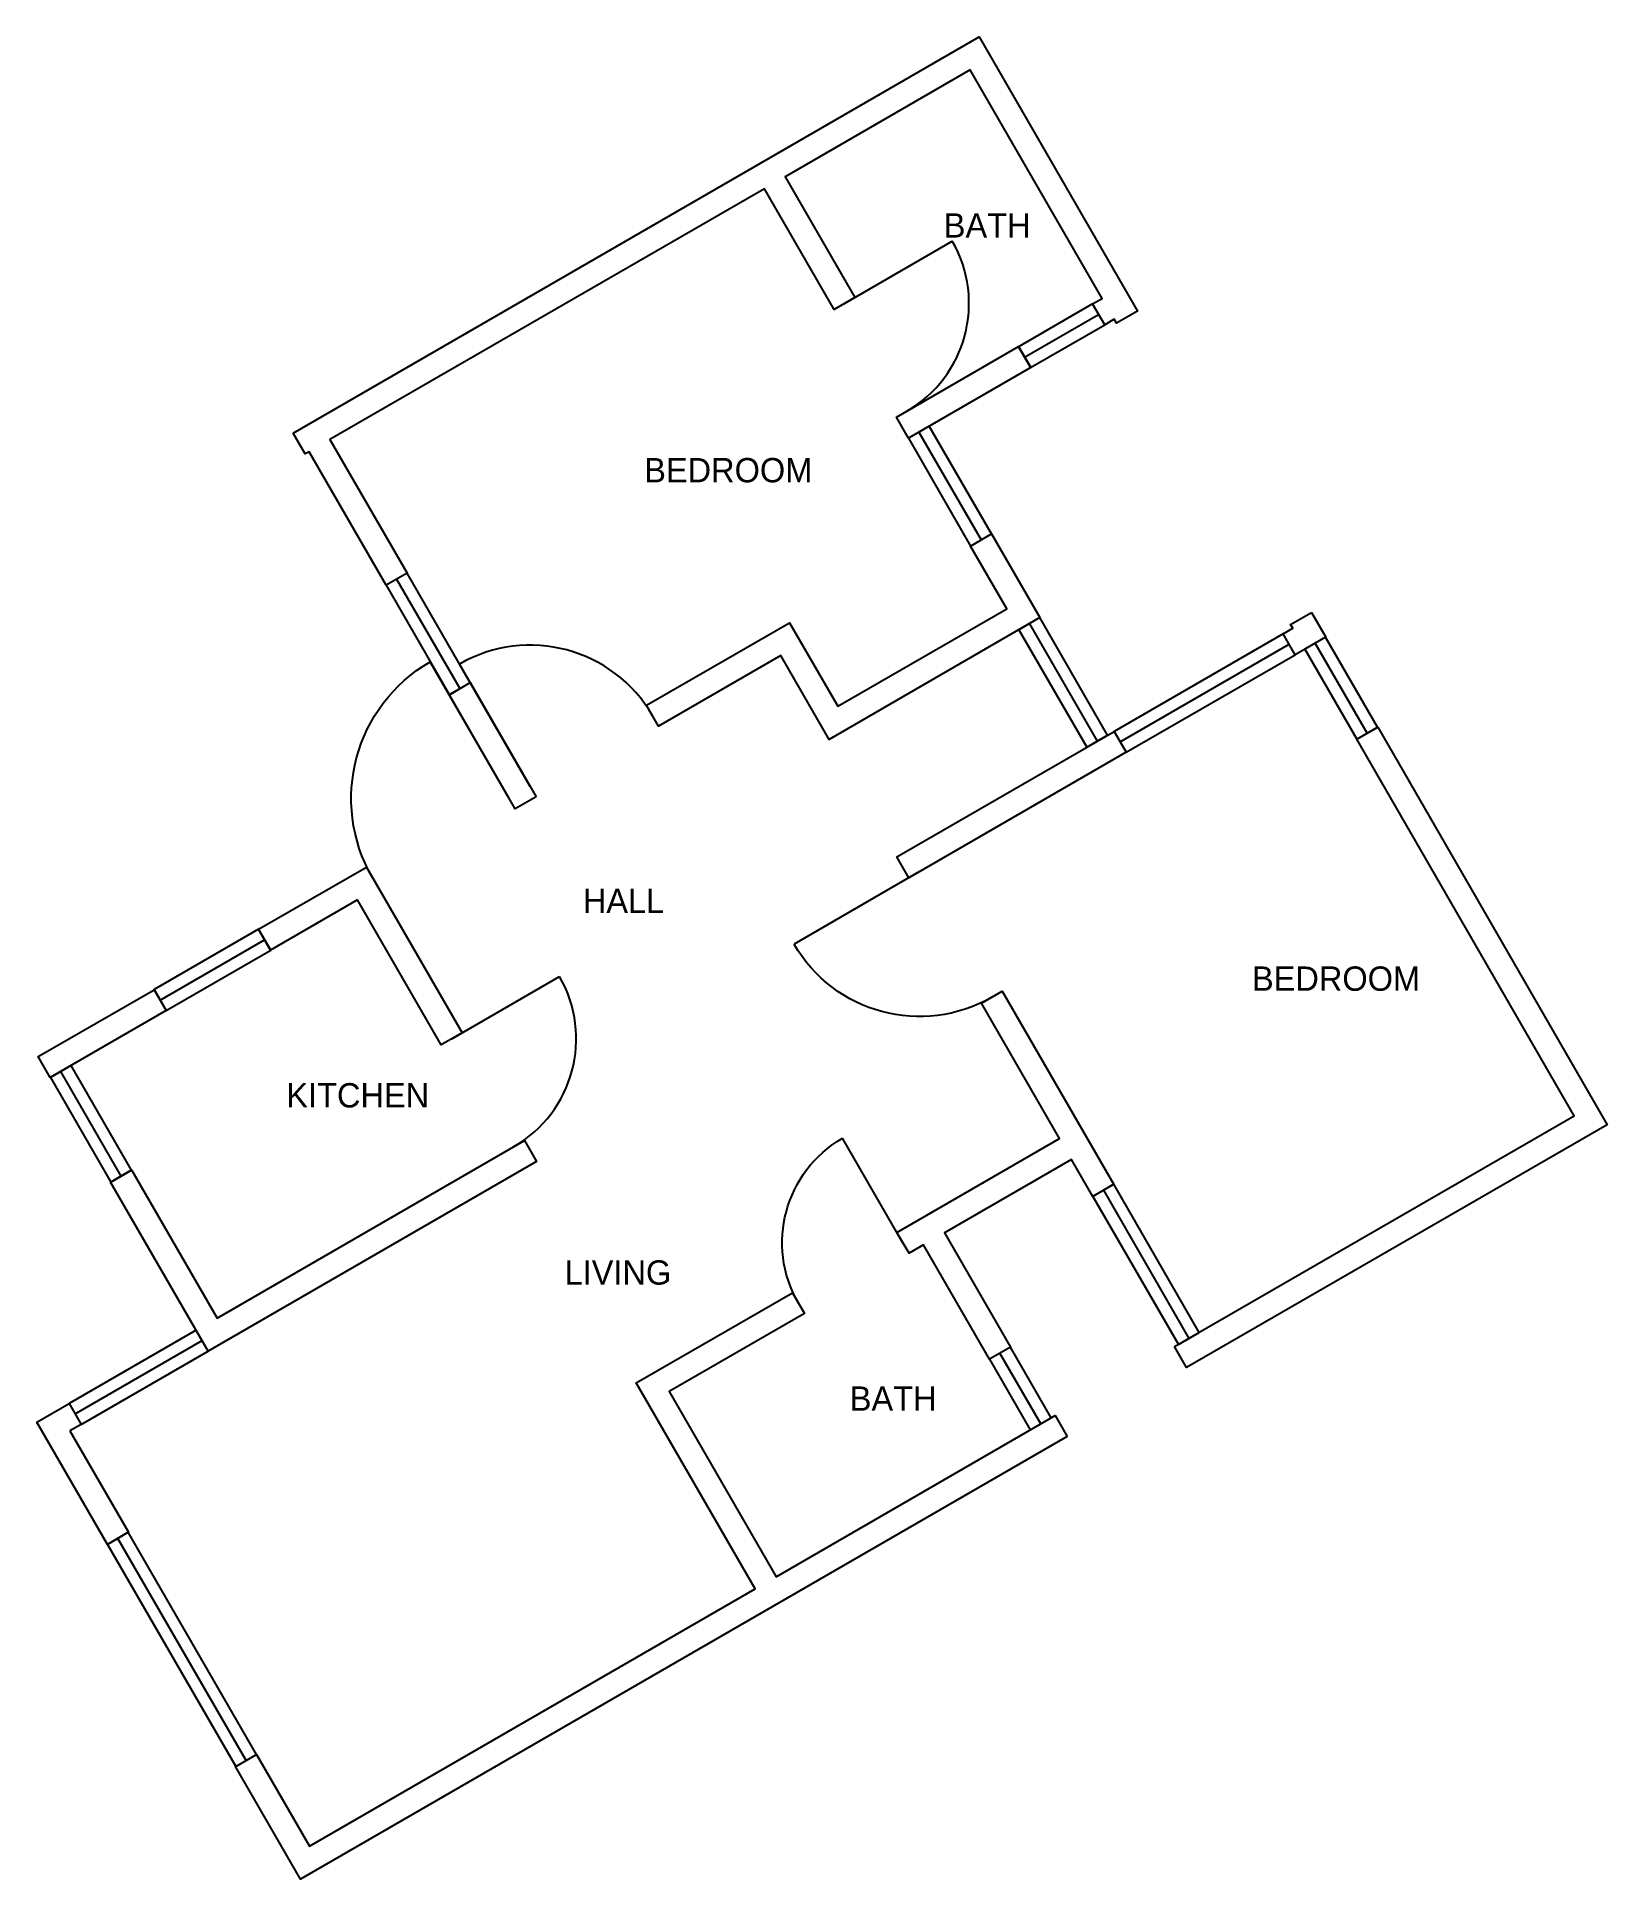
# Model space of a CAD drawing. Header units: metres. Extents: x 512337 to 512351.2, y 4012870.7 to 4012887.4.
import ezdxf

# ---------------------------------------------------------------- set-up
doc = ezdxf.new("R2010")
doc.units = ezdxf.units.M
for name, color, linetype in [('A-WALL-EXT', 7, 'Continuous'), ('A-WIND', 7, 'Continuous'), ('ROOM-NAMES', 7, 'Continuous')]:
    doc.layers.add(name, color=color, linetype=linetype)

# ---------------------------------------------------------------- blocks, each defined once
blk = doc.blocks.new('A$C5EED0071')
blk.add_line((0, 0), (0, 1.126))
blk.add_arc((0, 0), 1.126, 0, 90)
blk = doc.blocks.new('A$C5EED0083')
blk.add_line((0, 0), (0, 1.31))
blk.add_arc((0, 0), 1.31, 0, 90)
blk = doc.blocks.new('A$C5EED0080')
blk.add_line((0, 0), (0, 1.277))
blk.add_arc((0, 0), 1.277, 0, 90)
blk = doc.blocks.new('A$C5EED006D')
blk.add_line((0, 0), (0, 1.092))
blk.add_arc((0, 0), 1.092, 0, 90)
blk = doc.blocks.new('A$C5EED008F')
blk.add_line((0, 0), (0, 1.428))
blk.add_arc((0, 0), 1.428, 0, 90)
blk = doc.blocks.new('WIN-094')
blk.add_line((0, 0), (0.941, 0))
blk.add_lwpolyline([(0, -0.109), (0.941, -0.109), (0.941, 0.109), (0, 0.109)], close=True)
blk = doc.blocks.new('WIN-077')
blk.add_line((0, 0), (0.773, 0))
blk.add_lwpolyline([(0, -0.109), (0.773, -0.109), (0.773, 0.109), (0, 0.109)], close=True)
blk = doc.blocks.new('WIN-176')
blk.add_line((0, 0), (1.764, 0))
blk.add_lwpolyline([(0, -0.109), (1.764, -0.109), (1.764, 0.109), (0, 0.109)], close=True)
blk = doc.blocks.new('WIN-113')
blk.add_line((0, 0), (1.126, 0))
blk.add_lwpolyline([(0, -0.109), (1.126, -0.109), (1.126, 0.109), (0, 0.109)], close=True)
blk = doc.blocks.new('WIN-155')
blk.add_line((0, 0), (1.546, 0))
blk.add_lwpolyline([(0, -0.109), (1.546, -0.109), (1.546, 0.109), (0, 0.109)], close=True)
blk = doc.blocks.new('WIN-074')
blk.add_line((0, 0), (0.739, 0))
blk.add_lwpolyline([(0, -0.109), (0.739, -0.109), (0.739, 0.109), (0, 0.109)], close=True)
blk = doc.blocks.new('WIN-114')
blk.add_line((0, 0), (1.142, 0))
blk.add_lwpolyline([(0, -0.109), (1.142, -0.109), (1.142, 0.109), (0, 0.109)], close=True)
blk = doc.blocks.new('WIN-109')
blk.add_line((0, 0), (1.092, 0))
blk.add_lwpolyline([(0, -0.109), (1.092, -0.109), (1.092, 0.109), (0, 0.109)], close=True)
blk = doc.blocks.new('WIN-232')
blk.add_line((0, 0), (2.319, 0))
blk.add_lwpolyline([(0, -0.109), (2.319, -0.109), (2.319, 0.109), (0, 0.109)], close=True)
blk = doc.blocks.new('WIN-123')
blk.add_line((0, 0), (1.226, 0))
blk.add_lwpolyline([(0, -0.109), (1.226, -0.109), (1.226, 0.109), (0, 0.109)], close=True)
blk = doc.blocks.new('WIN-133')
blk.add_line((0, 0), (1.327, 0))
blk.add_lwpolyline([(0, -0.109), (1.327, -0.109), (1.327, 0.109), (0, 0.109)], close=True)

msp = doc.modelspace()

# ---------------------------------------------------------------- linework, layer by layer
at = {"layer": 'A-WALL-EXT'}
for points in [[(512339.296, 4012883.82), (512345.499, 4012887.402), (512346.93, 4012884.923), (512346.741, 4012884.814), (512346.721, 4012884.848), (512346.634, 4012884.798), (512346.525, 4012884.987), (512346.612, 4012885.037), (512345.419, 4012887.104), (512343.746, 4012886.137), (512344.376, 4012885.046), (512344.187, 4012884.937), (512343.557, 4012886.028), (512339.628, 4012883.76), (512340.326, 4012882.552), (512340.136, 4012882.443), (512339.439, 4012883.651), (512339.405, 4012883.631)], [(512344.859, 4012883.773), (512344.75, 4012883.962), (512345.855, 4012884.601), (512345.965, 4012884.411)], [(512342.49, 4012881.358), (512343.785, 4012882.105), (512344.222, 4012881.349), (512345.749, 4012882.231), (512345.422, 4012882.798), (512345.611, 4012882.907), (512346.048, 4012882.151), (512344.142, 4012881.05), (512343.705, 4012881.807), (512342.599, 4012881.168)], [(512348.504, 4012882.198), (512348.633, 4012881.975), (512348.356, 4012881.815), (512348.247, 4012882.004), (512348.334, 4012882.055), (512348.314, 4012882.089)], [(512341.493, 4012880.53), (512341.304, 4012880.421), (512340.708, 4012881.454), (512340.897, 4012881.563)], [(512346.828, 4012880.933), (512344.864, 4012879.799), (512344.755, 4012879.988), (512346.719, 4012881.122)], [(512347.266, 4012875.56), (512350.879, 4012877.646), (512348.914, 4012881.051), (512349.103, 4012881.16), (512351.178, 4012877.566), (512347.375, 4012875.371)], [(512339.878, 4012879.598), (512339.092, 4012879.144), (512338.983, 4012879.333), (512339.958, 4012879.896), (512340.823, 4012878.397), (512340.634, 4012878.288)], [(512338.038, 4012878.787), (512338.147, 4012878.598), (512337.099, 4012877.993), (512336.99, 4012878.182)], [(512346.717, 4012877.027), (512346.527, 4012876.918), (512346.334, 4012877.253), (512345.185, 4012876.589), (512345.781, 4012875.556), (512345.592, 4012875.447), (512344.996, 4012876.48), (512344.865, 4012876.404), (512344.755, 4012876.593), (512346.225, 4012877.442), (512345.519, 4012878.664), (512345.708, 4012878.773)], [(512341.495, 4012877.233), (512338.527, 4012875.52), (512337.645, 4012877.047), (512337.834, 4012877.157), (512338.607, 4012875.818), (512341.386, 4012877.422)], [(512346.294, 4012874.746), (512339.363, 4012870.745), (512338.775, 4012871.763), (512338.964, 4012871.873), (512339.443, 4012871.043), (512343.474, 4012873.37), (512342.398, 4012875.233), (512343.81, 4012876.047), (512343.919, 4012875.858), (512342.697, 4012875.153), (512343.663, 4012873.479), (512346.185, 4012874.936)], [(512337.276, 4012874.797), (512337.805, 4012873.881), (512337.616, 4012873.771), (512336.978, 4012874.877), (512337.269, 4012875.045), (512337.378, 4012874.856)]]:
    msp.add_lwpolyline(points, close=True, dxfattribs=at)

# ---------------------------------------------------------------- block references
for name, p, rotation in [('A$C5EED0071', (512344.281, 4012884.992), -60), ('A$C5EED0080', (512341.439, 4012880.625), 29.999999999999996), ('A$C5EED0071', (512340.729, 4012878.343), -60)]:
    msp.add_blockref(name, p, dxfattribs=dict(rotation=rotation))
at = {"yscale": -1}
for name, p, rotation in [('A$C5EED008F', (512341.249, 4012880.515), 210), ('A$C5EED0083', (512344.959, 4012879.854), 300), ('A$C5EED006D', (512344.81, 4012876.499), 210)]:
    msp.add_blockref(name, p, dxfattribs=dict(at, rotation=rotation))
at = {"layer": 'A-WIND'}
for name, p, rotation in [('WIN-077', (512345.91, 4012884.506), 29.999999999999996), ('WIN-113', (512344.953, 4012883.828), -60), ('WIN-114', (512340.231, 4012882.498), -60), ('WIN-123', (512345.953, 4012882.096), -60), ('WIN-176', (512346.774, 4012881.028), 29.999999999999996), ('WIN-094', (512349.008, 4012881.105), 120), ('WIN-109', (512338.092, 4012878.693), 29.999999999999996), ('WIN-109', (512337.74, 4012877.102), 120), ('WIN-155', (512346.622, 4012876.973), -60), ('WIN-133', (512337.323, 4012874.951), 29.999999999999996), ('WIN-074', (512346.056, 4012874.861), 120.00000000000007), ('WIN-232', (512338.87, 4012871.818), 120)]:
    msp.add_blockref(name, p, dxfattribs=dict(at, rotation=rotation))

# ---------------------------------------------------------------- texts
at = {"layer": 'ROOM-NAMES'}
for s, p in [('BATH', (512345.179, 4012885.587)), ('BEDROOM', (512342.47, 4012883.374)), ('HALL', (512341.915, 4012879.48)), ('BEDROOM', (512347.966, 4012878.777)), ('KITCHEN', (512339.234, 4012877.722)), ('LIVING', (512341.75, 4012876.12)), ('BATH', (512344.329, 4012874.98))]:
    msp.add_text(s, height=0.22, dxfattribs=at).set_placement(p)

doc.saveas('drawing.dxf')
